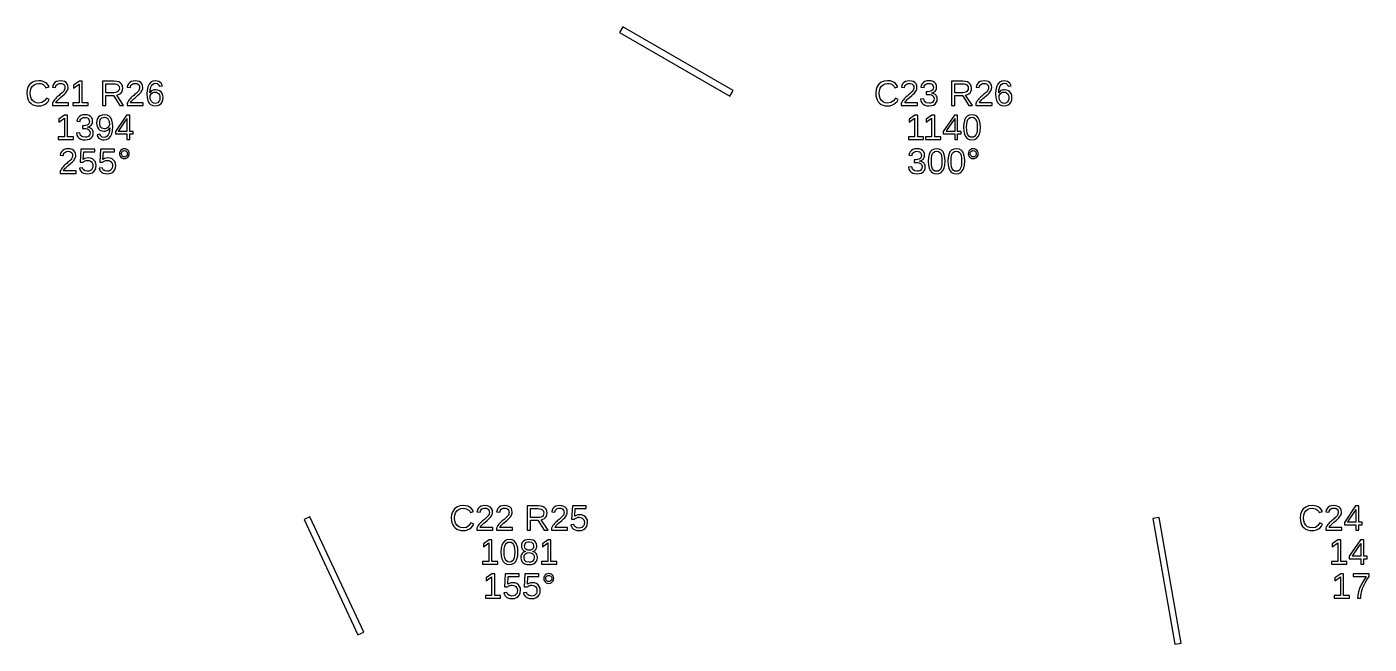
# Model space of a CAD drawing. Extents: x 194 to 2890, y 45 to 1503.
# Drawn here: x 2258 to 2574.2, y 945.3 to 1090.7 of the extents above; entities that cross this region are included whole.
import ezdxf

# ---------------------------------------------------------------- set-up
doc = ezdxf.new("R2010")
doc.units = 0
doc.layers.get('0').update_dxf_attribs({"linetype": 'CONTINUOUS'})

msp = doc.modelspace()

# ---------------------------------------------------------------- linework, layer by layer
for points in [[(2424.38, 1075.65), (2398.39, 1090.65), (2397.64, 1089.35), (2423.62, 1074.35)], [(2261.31, 1072.09), (2261.81, 1072.22), (2262.26, 1072.44), (2262.66, 1072.73), (2262.99, 1073.11), (2263.26, 1073.56), (2262.62, 1073.88), (2262.15, 1073.22), (2261.55, 1072.82), (2260.81, 1072.69), (2260.23, 1072.76), (2259.73, 1072.97), (2259.32, 1073.33), (2259.01, 1073.8), (2258.83, 1074.37), (2258.77, 1075.02), (2258.83, 1075.68), (2259, 1076.24), (2259.3, 1076.7), (2259.7, 1077.04), (2260.19, 1077.25), (2260.78, 1077.32), (2261.16, 1077.29), (2261.51, 1077.2), (2261.83, 1077.05), (2262.09, 1076.85), (2262.31, 1076.59), (2262.47, 1076.29), (2263.2, 1076.53), (2262.97, 1076.96), (2262.67, 1077.31), (2262.3, 1077.59), (2261.86, 1077.79), (2261.35, 1077.91), (2260.77, 1077.95), (2259.96, 1077.86), (2259.28, 1077.6), (2258.72, 1077.17), (2258.31, 1076.59), (2258.06, 1075.87), (2257.98, 1075.02), (2258.02, 1074.44), (2258.13, 1073.91), (2258.31, 1073.44), (2258.56, 1073.03), (2258.89, 1072.68), (2259.27, 1072.41), (2259.72, 1072.21), (2260.22, 1072.09), (2260.77, 1072.05)], [(2267.79, 1072.75), (2264.8, 1072.75), (2264.9, 1072.95), (2265.03, 1073.14), (2265.2, 1073.35), (2265.4, 1073.56), (2265.65, 1073.79), (2265.94, 1074.04), (2266.45, 1074.46), (2266.83, 1074.8), (2267.09, 1075.06), (2267.28, 1075.28), (2267.43, 1075.5), (2267.55, 1075.72), (2267.63, 1075.94), (2267.68, 1076.16), (2267.7, 1076.38), (2267.65, 1076.84), (2267.49, 1077.23), (2267.23, 1077.54), (2266.88, 1077.77), (2266.43, 1077.9), (2265.9, 1077.95), (2265.41, 1077.9), (2264.98, 1077.77), (2264.61, 1077.54), (2264.32, 1077.24), (2264.13, 1076.88), (2264.02, 1076.45), (2264.77, 1076.38), (2264.84, 1076.66), (2264.96, 1076.9), (2265.13, 1077.09), (2265.35, 1077.23), (2265.61, 1077.32), (2265.9, 1077.35), (2266.2, 1077.32), (2266.46, 1077.23), (2266.67, 1077.09), (2266.82, 1076.89), (2266.92, 1076.65), (2266.95, 1076.35), (2266.93, 1076.13), (2266.87, 1075.92), (2266.79, 1075.73), (2266.67, 1075.55), (2266.53, 1075.37), (2266.36, 1075.2), (2266.18, 1075.03), (2265.99, 1074.86), (2265.78, 1074.69), (2265.56, 1074.52), (2265.35, 1074.34), (2265.13, 1074.15), (2264.91, 1073.94), (2264.7, 1073.72), (2264.5, 1073.49), (2264.31, 1073.23), (2264.14, 1072.95), (2263.99, 1072.65), (2263.99, 1072.13), (2267.79, 1072.13)], [(2272.44, 1072.75), (2271.04, 1072.75), (2271.04, 1077.86), (2270.36, 1077.86), (2269.01, 1076.93), (2269.01, 1076.24), (2270.3, 1077.16), (2270.3, 1072.75), (2268.84, 1072.75), (2268.84, 1072.13), (2272.44, 1072.13)], [(2276.62, 1074.51), (2278.4, 1074.51), (2279.89, 1072.13), (2280.79, 1072.13), (2279.16, 1074.6), (2279.57, 1074.71), (2279.91, 1074.9), (2280.19, 1075.15), (2280.4, 1075.46), (2280.52, 1075.82), (2280.56, 1076.22), (2280.5, 1076.7), (2280.33, 1077.1), (2280.03, 1077.43), (2279.63, 1077.67), (2279.14, 1077.82), (2278.54, 1077.86), (2275.84, 1077.86), (2275.84, 1072.13), (2276.62, 1072.13)], [(2276.62, 1075.13), (2276.62, 1077.24), (2278.46, 1077.24), (2278.85, 1077.21), (2279.18, 1077.13), (2279.44, 1076.98), (2279.63, 1076.78), (2279.74, 1076.52), (2279.78, 1076.22), (2279.74, 1075.9), (2279.63, 1075.63), (2279.44, 1075.41), (2279.19, 1075.25), (2278.87, 1075.16), (2278.49, 1075.13)], [(2285.39, 1072.75), (2282.4, 1072.75), (2282.5, 1072.95), (2282.63, 1073.14), (2282.8, 1073.35), (2283, 1073.56), (2283.25, 1073.79), (2283.54, 1074.04), (2284.05, 1074.46), (2284.43, 1074.8), (2284.7, 1075.06), (2284.88, 1075.28), (2285.03, 1075.5), (2285.15, 1075.72), (2285.23, 1075.94), (2285.28, 1076.16), (2285.3, 1076.38), (2285.25, 1076.84), (2285.09, 1077.23), (2284.84, 1077.54), (2284.48, 1077.77), (2284.04, 1077.9), (2283.5, 1077.95), (2283.01, 1077.9), (2282.58, 1077.77), (2282.21, 1077.54), (2281.92, 1077.24), (2281.73, 1076.88), (2281.63, 1076.45), (2282.38, 1076.38), (2282.44, 1076.66), (2282.56, 1076.9), (2282.73, 1077.09), (2282.95, 1077.23), (2283.21, 1077.32), (2283.5, 1077.35), (2283.81, 1077.32), (2284.06, 1077.23), (2284.27, 1077.09), (2284.43, 1076.89), (2284.52, 1076.65), (2284.55, 1076.35), (2284.53, 1076.13), (2284.48, 1075.92), (2284.39, 1075.73), (2284.27, 1075.55), (2284.13, 1075.37), (2283.97, 1075.2), (2283.79, 1075.03), (2283.59, 1074.86), (2283.38, 1074.69), (2283.17, 1074.52), (2282.95, 1074.34), (2282.73, 1074.15), (2282.51, 1073.94), (2282.3, 1073.72), (2282.1, 1073.49), (2281.91, 1073.23), (2281.74, 1072.95), (2281.59, 1072.65), (2281.59, 1072.13), (2285.39, 1072.13)], [(2288.76, 1072.11), (2289.22, 1072.28), (2289.59, 1072.57), (2289.86, 1072.97), (2290.02, 1073.44), (2290.08, 1074.01), (2290.03, 1074.53), (2289.87, 1074.97), (2289.61, 1075.34), (2289.27, 1075.62), (2288.85, 1075.78), (2288.35, 1075.84), (2288.05, 1075.82), (2287.78, 1075.75), (2287.52, 1075.64), (2287.3, 1075.5), (2287.11, 1075.31), (2286.96, 1075.08), (2287, 1075.76), (2287.11, 1076.32), (2287.31, 1076.77), (2287.57, 1077.1), (2287.89, 1077.29), (2288.28, 1077.36), (2288.7, 1077.28), (2289.02, 1077.04), (2289.22, 1076.66), (2289.92, 1076.78), (2289.59, 1077.43), (2289.04, 1077.82), (2288.28, 1077.95), (2287.68, 1077.86), (2287.17, 1077.6), (2286.77, 1077.15), (2286.47, 1076.54), (2286.29, 1075.78), (2286.23, 1074.87), (2286.29, 1074.02), (2286.46, 1073.32), (2286.75, 1072.77), (2287.14, 1072.37), (2287.63, 1072.13), (2288.23, 1072.05)], [(2287.88, 1072.69), (2287.6, 1072.83), (2287.36, 1073.06), (2287.18, 1073.37), (2287.07, 1073.73), (2287.03, 1074.15), (2287.07, 1074.47), (2287.18, 1074.75), (2287.35, 1074.97), (2287.58, 1075.14), (2287.86, 1075.24), (2288.18, 1075.27), (2288.52, 1075.24), (2288.8, 1075.12), (2289.03, 1074.93), (2289.2, 1074.68), (2289.3, 1074.36), (2289.33, 1073.97), (2289.3, 1073.59), (2289.2, 1073.26), (2289.03, 1073), (2288.81, 1072.8), (2288.53, 1072.68), (2288.2, 1072.64)], [(2461.31, 1072.09), (2461.81, 1072.22), (2462.26, 1072.44), (2462.66, 1072.73), (2462.99, 1073.11), (2463.26, 1073.56), (2462.62, 1073.88), (2462.15, 1073.22), (2461.55, 1072.82), (2460.81, 1072.69), (2460.23, 1072.76), (2459.73, 1072.97), (2459.32, 1073.33), (2459.01, 1073.8), (2458.83, 1074.37), (2458.77, 1075.02), (2458.83, 1075.68), (2459, 1076.24), (2459.3, 1076.7), (2459.7, 1077.04), (2460.19, 1077.25), (2460.78, 1077.32), (2461.16, 1077.29), (2461.51, 1077.2), (2461.83, 1077.05), (2462.09, 1076.85), (2462.31, 1076.59), (2462.47, 1076.29), (2463.2, 1076.53), (2462.97, 1076.96), (2462.67, 1077.31), (2462.3, 1077.59), (2461.86, 1077.79), (2461.35, 1077.91), (2460.77, 1077.95), (2459.96, 1077.86), (2459.28, 1077.6), (2458.72, 1077.17), (2458.31, 1076.59), (2458.06, 1075.87), (2457.98, 1075.02), (2458.02, 1074.44), (2458.13, 1073.91), (2458.31, 1073.44), (2458.56, 1073.03), (2458.89, 1072.68), (2459.27, 1072.41), (2459.72, 1072.21), (2460.22, 1072.09), (2460.77, 1072.05)], [(2467.79, 1072.75), (2464.8, 1072.75), (2464.9, 1072.95), (2465.03, 1073.14), (2465.2, 1073.35), (2465.4, 1073.56), (2465.65, 1073.79), (2465.94, 1074.04), (2466.45, 1074.46), (2466.83, 1074.8), (2467.09, 1075.06), (2467.28, 1075.28), (2467.43, 1075.5), (2467.55, 1075.72), (2467.63, 1075.94), (2467.68, 1076.16), (2467.7, 1076.38), (2467.65, 1076.84), (2467.49, 1077.23), (2467.23, 1077.54), (2466.88, 1077.77), (2466.43, 1077.9), (2465.9, 1077.95), (2465.41, 1077.9), (2464.98, 1077.77), (2464.61, 1077.54), (2464.32, 1077.24), (2464.13, 1076.88), (2464.02, 1076.45), (2464.77, 1076.38), (2464.84, 1076.66), (2464.96, 1076.9), (2465.13, 1077.09), (2465.35, 1077.23), (2465.61, 1077.32), (2465.9, 1077.35), (2466.2, 1077.32), (2466.46, 1077.23), (2466.67, 1077.09), (2466.82, 1076.89), (2466.92, 1076.65), (2466.95, 1076.35), (2466.93, 1076.13), (2466.87, 1075.92), (2466.79, 1075.73), (2466.67, 1075.55), (2466.53, 1075.37), (2466.36, 1075.2), (2466.18, 1075.03), (2465.99, 1074.86), (2465.78, 1074.69), (2465.56, 1074.52), (2465.35, 1074.34), (2465.13, 1074.15), (2464.91, 1073.94), (2464.7, 1073.72), (2464.5, 1073.49), (2464.31, 1073.23), (2464.14, 1072.95), (2463.99, 1072.65), (2463.99, 1072.13), (2467.79, 1072.13)], [(2471.11, 1072.1), (2471.59, 1072.24), (2471.97, 1072.49), (2472.25, 1072.82), (2472.42, 1073.23), (2472.48, 1073.71), (2472.44, 1074.06), (2472.32, 1074.36), (2472.12, 1074.63), (2471.85, 1074.83), (2471.51, 1074.98), (2471.12, 1075.06), (2471.12, 1075.07), (2471.48, 1075.18), (2471.77, 1075.33), (2472.01, 1075.54), (2472.18, 1075.79), (2472.28, 1076.09), (2472.32, 1076.43), (2472.26, 1076.87), (2472.1, 1077.25), (2471.84, 1077.55), (2471.48, 1077.77), (2471.03, 1077.91), (2470.5, 1077.95), (2470, 1077.91), (2469.57, 1077.77), (2469.21, 1077.56), (2468.92, 1077.26), (2468.72, 1076.89), (2468.62, 1076.46), (2469.36, 1076.4), (2469.42, 1076.68), (2469.54, 1076.91), (2469.71, 1077.1), (2469.93, 1077.24), (2470.19, 1077.32), (2470.49, 1077.35), (2470.82, 1077.32), (2471.08, 1077.23), (2471.29, 1077.08), (2471.44, 1076.88), (2471.53, 1076.64), (2471.56, 1076.35), (2471.53, 1076.07), (2471.42, 1075.83), (2471.23, 1075.63), (2470.98, 1075.48), (2470.67, 1075.4), (2470.3, 1075.37), (2469.9, 1075.37), (2469.9, 1074.73), (2470.32, 1074.73), (2470.73, 1074.7), (2471.08, 1074.61), (2471.35, 1074.47), (2471.55, 1074.27), (2471.68, 1074.03), (2471.72, 1073.74), (2471.68, 1073.41), (2471.57, 1073.14), (2471.4, 1072.93), (2471.16, 1072.78), (2470.87, 1072.69), (2470.53, 1072.66), (2469.9, 1072.77), (2469.49, 1073.11), (2469.28, 1073.67), (2468.53, 1073.6), (2468.64, 1073.13), (2468.84, 1072.75), (2469.14, 1072.44), (2469.53, 1072.22), (2469.99, 1072.09), (2470.53, 1072.05)], [(2476.62, 1074.51), (2478.4, 1074.51), (2479.89, 1072.13), (2480.79, 1072.13), (2479.16, 1074.6), (2479.57, 1074.71), (2479.91, 1074.9), (2480.19, 1075.15), (2480.4, 1075.46), (2480.52, 1075.82), (2480.56, 1076.22), (2480.5, 1076.7), (2480.33, 1077.1), (2480.03, 1077.43), (2479.63, 1077.67), (2479.14, 1077.82), (2478.54, 1077.86), (2475.84, 1077.86), (2475.84, 1072.13), (2476.62, 1072.13)], [(2476.62, 1075.13), (2476.62, 1077.24), (2478.46, 1077.24), (2478.85, 1077.21), (2479.18, 1077.13), (2479.44, 1076.98), (2479.63, 1076.78), (2479.74, 1076.52), (2479.78, 1076.22), (2479.74, 1075.9), (2479.63, 1075.63), (2479.44, 1075.41), (2479.19, 1075.25), (2478.87, 1075.16), (2478.49, 1075.13)], [(2485.39, 1072.75), (2482.4, 1072.75), (2482.5, 1072.95), (2482.63, 1073.14), (2482.8, 1073.35), (2483, 1073.56), (2483.25, 1073.79), (2483.54, 1074.04), (2484.05, 1074.46), (2484.43, 1074.8), (2484.7, 1075.06), (2484.88, 1075.28), (2485.03, 1075.5), (2485.15, 1075.72), (2485.23, 1075.94), (2485.28, 1076.16), (2485.3, 1076.38), (2485.25, 1076.84), (2485.09, 1077.23), (2484.84, 1077.54), (2484.48, 1077.77), (2484.04, 1077.9), (2483.5, 1077.95), (2483.01, 1077.9), (2482.58, 1077.77), (2482.21, 1077.54), (2481.92, 1077.24), (2481.73, 1076.88), (2481.63, 1076.45), (2482.38, 1076.38), (2482.44, 1076.66), (2482.56, 1076.9), (2482.73, 1077.09), (2482.95, 1077.23), (2483.21, 1077.32), (2483.5, 1077.35), (2483.81, 1077.32), (2484.06, 1077.23), (2484.27, 1077.09), (2484.43, 1076.89), (2484.52, 1076.65), (2484.55, 1076.35), (2484.53, 1076.13), (2484.48, 1075.92), (2484.39, 1075.73), (2484.27, 1075.55), (2484.13, 1075.37), (2483.97, 1075.2), (2483.79, 1075.03), (2483.59, 1074.86), (2483.38, 1074.69), (2483.17, 1074.52), (2482.95, 1074.34), (2482.73, 1074.15), (2482.51, 1073.94), (2482.3, 1073.72), (2482.1, 1073.49), (2481.91, 1073.23), (2481.74, 1072.95), (2481.59, 1072.65), (2481.59, 1072.13), (2485.39, 1072.13)], [(2488.76, 1072.11), (2489.22, 1072.28), (2489.59, 1072.57), (2489.86, 1072.97), (2490.02, 1073.44), (2490.08, 1074.01), (2490.03, 1074.53), (2489.87, 1074.97), (2489.61, 1075.34), (2489.27, 1075.62), (2488.85, 1075.78), (2488.35, 1075.84), (2488.05, 1075.82), (2487.78, 1075.75), (2487.52, 1075.64), (2487.3, 1075.5), (2487.11, 1075.31), (2486.96, 1075.08), (2487, 1075.76), (2487.11, 1076.32), (2487.31, 1076.77), (2487.57, 1077.1), (2487.89, 1077.29), (2488.28, 1077.36), (2488.7, 1077.28), (2489.02, 1077.04), (2489.22, 1076.66), (2489.92, 1076.78), (2489.59, 1077.43), (2489.04, 1077.82), (2488.28, 1077.95), (2487.68, 1077.86), (2487.17, 1077.6), (2486.77, 1077.15), (2486.47, 1076.54), (2486.29, 1075.78), (2486.23, 1074.87), (2486.29, 1074.02), (2486.46, 1073.32), (2486.75, 1072.77), (2487.14, 1072.37), (2487.63, 1072.13), (2488.23, 1072.05)], [(2487.88, 1072.69), (2487.6, 1072.83), (2487.36, 1073.06), (2487.18, 1073.37), (2487.07, 1073.73), (2487.03, 1074.15), (2487.07, 1074.47), (2487.18, 1074.75), (2487.35, 1074.97), (2487.58, 1075.14), (2487.86, 1075.24), (2488.18, 1075.27), (2488.52, 1075.24), (2488.8, 1075.12), (2489.03, 1074.93), (2489.2, 1074.68), (2489.3, 1074.36), (2489.33, 1073.97), (2489.3, 1073.59), (2489.2, 1073.26), (2489.03, 1073), (2488.81, 1072.8), (2488.53, 1072.68), (2488.2, 1072.64)], [(2268.96, 1064.75), (2267.56, 1064.75), (2267.56, 1069.86), (2266.89, 1069.86), (2265.53, 1068.93), (2265.53, 1068.24), (2266.83, 1069.16), (2266.83, 1064.75), (2265.37, 1064.75), (2265.37, 1064.13), (2268.96, 1064.13)], [(2272.26, 1064.1), (2272.74, 1064.24), (2273.13, 1064.49), (2273.41, 1064.82), (2273.58, 1065.23), (2273.63, 1065.71), (2273.59, 1066.06), (2273.47, 1066.36), (2273.28, 1066.63), (2273.01, 1066.83), (2272.67, 1066.98), (2272.27, 1067.06), (2272.27, 1067.07), (2272.63, 1067.18), (2272.93, 1067.33), (2273.17, 1067.54), (2273.34, 1067.79), (2273.44, 1068.09), (2273.47, 1068.43), (2273.42, 1068.87), (2273.26, 1069.25), (2273, 1069.55), (2272.64, 1069.77), (2272.19, 1069.91), (2271.66, 1069.95), (2271.16, 1069.91), (2270.73, 1069.77), (2270.36, 1069.56), (2270.08, 1069.26), (2269.88, 1068.89), (2269.78, 1068.46), (2270.52, 1068.4), (2270.58, 1068.68), (2270.69, 1068.91), (2270.86, 1069.1), (2271.08, 1069.24), (2271.35, 1069.32), (2271.65, 1069.35), (2271.97, 1069.32), (2272.24, 1069.23), (2272.45, 1069.08), (2272.6, 1068.88), (2272.69, 1068.64), (2272.72, 1068.35), (2272.69, 1068.07), (2272.57, 1067.83), (2272.39, 1067.63), (2272.14, 1067.48), (2271.83, 1067.4), (2271.46, 1067.37), (2271.06, 1067.37), (2271.06, 1066.73), (2271.47, 1066.73), (2271.89, 1066.7), (2272.24, 1066.61), (2272.51, 1066.47), (2272.71, 1066.27), (2272.83, 1066.03), (2272.87, 1065.74), (2272.84, 1065.41), (2272.73, 1065.14), (2272.56, 1064.93), (2272.32, 1064.78), (2272.03, 1064.69), (2271.69, 1064.66), (2271.06, 1064.77), (2270.64, 1065.11), (2270.44, 1065.67), (2269.68, 1065.6), (2269.79, 1065.13), (2270, 1064.75), (2270.3, 1064.44), (2270.68, 1064.22), (2271.15, 1064.09), (2271.69, 1064.05)], [(2276.78, 1064.14), (2277.29, 1064.4), (2277.7, 1064.84), (2278, 1065.45), (2278.18, 1066.21), (2278.24, 1067.11), (2278.18, 1067.98), (2278.02, 1068.69), (2277.75, 1069.24), (2277.37, 1069.64), (2276.88, 1069.87), (2276.3, 1069.95), (2275.74, 1069.89), (2275.28, 1069.72), (2274.9, 1069.44), (2274.61, 1069.05), (2274.45, 1068.58), (2274.39, 1068.02), (2274.44, 1067.48), (2274.6, 1067.01), (2274.85, 1066.62), (2275.2, 1066.32), (2275.61, 1066.15), (2276.09, 1066.09), (2276.4, 1066.11), (2276.69, 1066.19), (2276.96, 1066.31), (2277.2, 1066.47), (2277.38, 1066.67), (2277.52, 1066.9), (2277.47, 1066.23), (2277.35, 1065.67), (2277.15, 1065.23), (2276.89, 1064.9), (2276.57, 1064.71), (2276.18, 1064.64), (2275.74, 1064.72), (2275.41, 1064.96), (2275.21, 1065.36), (2274.51, 1065.25), (2274.65, 1064.86), (2274.84, 1064.56), (2275.09, 1064.33), (2275.39, 1064.18), (2275.75, 1064.08), (2276.16, 1064.05)], [(2275.94, 1066.71), (2275.67, 1066.83), (2275.44, 1067.03), (2275.27, 1067.3), (2275.17, 1067.63), (2275.14, 1068.02), (2275.17, 1068.4), (2275.27, 1068.73), (2275.44, 1069), (2275.67, 1069.2), (2275.95, 1069.32), (2276.27, 1069.36), (2276.61, 1069.31), (2276.89, 1069.17), (2277.12, 1068.93), (2277.3, 1068.62), (2277.41, 1068.25), (2277.44, 1067.82), (2277.42, 1067.6), (2277.37, 1067.4), (2277.29, 1067.22), (2277.17, 1067.06), (2277.03, 1066.92), (2276.86, 1066.81), (2276.67, 1066.73), (2276.47, 1066.68), (2276.27, 1066.67)], [(2282.22, 1065.43), (2283.02, 1065.43), (2283.02, 1066.01), (2282.22, 1066.01), (2282.22, 1069.86), (2281.45, 1069.86), (2278.83, 1066), (2278.83, 1065.43), (2281.53, 1065.43), (2281.53, 1064.13), (2282.22, 1064.13)], [(2279.5, 1066.01), (2279.57, 1066.09), (2279.79, 1066.39), (2281.25, 1068.55), (2281.3, 1068.62), (2281.35, 1068.71), (2281.41, 1068.82), (2281.47, 1068.93), (2281.51, 1069), (2281.53, 1069.04), (2281.53, 1066.01)], [(2469.27, 1064.75), (2467.87, 1064.75), (2467.87, 1069.86), (2467.2, 1069.86), (2465.84, 1068.93), (2465.84, 1068.24), (2467.14, 1069.16), (2467.14, 1064.75), (2465.67, 1064.75), (2465.67, 1064.13), (2469.27, 1064.13)], [(2473.28, 1064.75), (2471.89, 1064.75), (2471.89, 1069.86), (2471.21, 1069.86), (2469.86, 1068.93), (2469.86, 1068.24), (2471.15, 1069.16), (2471.15, 1064.75), (2469.69, 1064.75), (2469.69, 1064.13), (2473.28, 1064.13)], [(2477.28, 1065.43), (2478.08, 1065.43), (2478.08, 1066.01), (2477.28, 1066.01), (2477.28, 1069.86), (2476.51, 1069.86), (2473.88, 1066), (2473.88, 1065.43), (2476.58, 1065.43), (2476.58, 1064.13), (2477.28, 1064.13)], [(2474.56, 1066.01), (2474.62, 1066.09), (2474.84, 1066.39), (2476.31, 1068.55), (2476.35, 1068.62), (2476.41, 1068.71), (2476.47, 1068.82), (2476.53, 1068.93), (2476.57, 1069), (2476.58, 1069.04), (2476.58, 1066.01)], [(2481.24, 1064.13), (2481.74, 1064.39), (2482.13, 1064.81), (2482.41, 1065.39), (2482.58, 1066.12), (2482.63, 1067), (2482.58, 1067.89), (2482.42, 1068.63), (2482.15, 1069.21), (2481.77, 1069.62), (2481.27, 1069.87), (2480.66, 1069.95), (2480.02, 1069.87), (2479.52, 1069.62), (2479.13, 1069.21), (2478.87, 1068.64), (2478.7, 1067.9), (2478.65, 1067), (2478.71, 1066.11), (2478.87, 1065.38), (2479.15, 1064.8), (2479.53, 1064.38), (2480.03, 1064.13), (2480.63, 1064.05)], [(2480.25, 1064.71), (2479.93, 1064.9), (2479.69, 1065.21), (2479.52, 1065.66), (2479.42, 1066.26), (2479.39, 1067), (2479.42, 1067.76), (2479.52, 1068.36), (2479.69, 1068.81), (2479.93, 1069.11), (2480.25, 1069.29), (2480.66, 1069.36), (2481.05, 1069.29), (2481.37, 1069.11), (2481.6, 1068.8), (2481.76, 1068.35), (2481.86, 1067.75), (2481.89, 1067), (2481.86, 1066.27), (2481.76, 1065.68), (2481.59, 1065.23), (2481.35, 1064.91), (2481.03, 1064.71), (2480.64, 1064.65)], [(2269.6, 1056.75), (2266.61, 1056.75), (2266.71, 1056.95), (2266.84, 1057.14), (2267.01, 1057.35), (2267.21, 1057.56), (2267.46, 1057.79), (2267.75, 1058.04), (2268.26, 1058.46), (2268.64, 1058.8), (2268.9, 1059.06), (2269.09, 1059.28), (2269.24, 1059.5), (2269.36, 1059.72), (2269.44, 1059.94), (2269.49, 1060.16), (2269.51, 1060.38), (2269.46, 1060.84), (2269.3, 1061.23), (2269.04, 1061.54), (2268.69, 1061.77), (2268.24, 1061.9), (2267.71, 1061.95), (2267.21, 1061.9), (2266.78, 1061.77), (2266.42, 1061.54), (2266.13, 1061.24), (2265.93, 1060.88), (2265.83, 1060.45), (2266.58, 1060.38), (2266.65, 1060.66), (2266.76, 1060.9), (2266.94, 1061.09), (2267.16, 1061.23), (2267.42, 1061.32), (2267.71, 1061.35), (2268.01, 1061.32), (2268.27, 1061.23), (2268.48, 1061.09), (2268.63, 1060.89), (2268.72, 1060.65), (2268.75, 1060.35), (2268.74, 1060.13), (2268.68, 1059.92), (2268.59, 1059.73), (2268.48, 1059.55), (2268.34, 1059.37), (2268.17, 1059.2), (2267.99, 1059.03), (2267.8, 1058.86), (2267.59, 1058.69), (2267.37, 1058.52), (2267.16, 1058.34), (2266.94, 1058.15), (2266.72, 1057.94), (2266.51, 1057.72), (2266.31, 1057.49), (2266.12, 1057.23), (2265.95, 1056.95), (2265.8, 1056.65), (2265.8, 1056.13), (2269.6, 1056.13)], [(2272.86, 1056.11), (2273.36, 1056.28), (2273.76, 1056.57), (2274.06, 1056.96), (2274.24, 1057.44), (2274.3, 1058), (2274.25, 1058.5), (2274.08, 1058.93), (2273.8, 1059.29), (2273.43, 1059.57), (2272.98, 1059.73), (2272.45, 1059.79), (2272, 1059.75), (2271.61, 1059.63), (2271.27, 1059.42), (2271.38, 1061.24), (2273.97, 1061.24), (2273.97, 1061.86), (2270.71, 1061.86), (2270.52, 1058.78), (2271.23, 1058.78), (2271.4, 1058.92), (2271.57, 1059.02), (2271.75, 1059.1), (2271.92, 1059.15), (2272.11, 1059.18), (2272.3, 1059.19), (2272.65, 1059.15), (2272.95, 1059.04), (2273.2, 1058.86), (2273.39, 1058.61), (2273.5, 1058.32), (2273.54, 1057.98), (2273.5, 1057.6), (2273.39, 1057.27), (2273.21, 1057), (2272.96, 1056.81), (2272.65, 1056.69), (2272.28, 1056.65), (2271.72, 1056.74), (2271.33, 1057.03), (2271.09, 1057.5), (2270.35, 1057.41), (2270.48, 1057.01), (2270.68, 1056.67), (2270.97, 1056.4), (2271.34, 1056.21), (2271.77, 1056.09), (2272.27, 1056.05)], [(2277.49, 1056.11), (2277.99, 1056.28), (2278.4, 1056.57), (2278.7, 1056.96), (2278.88, 1057.44), (2278.94, 1058), (2278.88, 1058.5), (2278.71, 1058.93), (2278.43, 1059.29), (2278.06, 1059.57), (2277.61, 1059.73), (2277.08, 1059.79), (2276.64, 1059.75), (2276.24, 1059.63), (2275.9, 1059.42), (2276.01, 1061.24), (2278.6, 1061.24), (2278.6, 1061.86), (2275.34, 1061.86), (2275.15, 1058.78), (2275.87, 1058.78), (2276.04, 1058.92), (2276.21, 1059.02), (2276.38, 1059.1), (2276.56, 1059.15), (2276.74, 1059.18), (2276.93, 1059.19), (2277.29, 1059.15), (2277.59, 1059.04), (2277.84, 1058.86), (2278.03, 1058.61), (2278.14, 1058.32), (2278.17, 1057.98), (2278.14, 1057.6), (2278.03, 1057.27), (2277.84, 1057), (2277.59, 1056.81), (2277.28, 1056.69), (2276.92, 1056.65), (2276.36, 1056.74), (2275.96, 1057.03), (2275.73, 1057.5), (2274.98, 1057.41), (2275.11, 1057.01), (2275.32, 1056.67), (2275.61, 1056.4), (2275.97, 1056.21), (2276.4, 1056.09), (2276.9, 1056.05)], [(2281.25, 1059.67), (2281.53, 1059.78), (2281.77, 1059.97), (2281.96, 1060.21), (2282.08, 1060.48), (2282.12, 1060.79), (2282.08, 1061.1), (2281.97, 1061.37), (2281.78, 1061.61), (2281.53, 1061.8), (2281.26, 1061.91), (2280.95, 1061.95), (2280.64, 1061.91), (2280.36, 1061.8), (2280.12, 1061.61), (2279.93, 1061.37), (2279.82, 1061.09), (2279.78, 1060.79), (2279.82, 1060.49), (2279.93, 1060.22), (2280.13, 1059.97), (2280.37, 1059.78), (2280.64, 1059.67), (2280.95, 1059.63)], [(2280.76, 1060.08), (2280.59, 1060.15), (2280.44, 1060.27), (2280.32, 1060.43), (2280.25, 1060.6), (2280.23, 1060.79), (2280.25, 1060.98), (2280.32, 1061.15), (2280.44, 1061.31), (2280.59, 1061.43), (2280.76, 1061.5), (2280.95, 1061.52), (2281.14, 1061.5), (2281.31, 1061.43), (2281.46, 1061.31), (2281.58, 1061.16), (2281.65, 1060.99), (2281.67, 1060.79), (2281.65, 1060.6), (2281.58, 1060.42), (2281.46, 1060.27), (2281.31, 1060.15), (2281.14, 1060.08), (2280.95, 1060.06)], [(2468.28, 1056.1), (2468.76, 1056.24), (2469.15, 1056.49), (2469.43, 1056.82), (2469.59, 1057.23), (2469.65, 1057.71), (2469.61, 1058.06), (2469.49, 1058.36), (2469.29, 1058.63), (2469.02, 1058.83), (2468.69, 1058.98), (2468.29, 1059.06), (2468.29, 1059.07), (2468.65, 1059.18), (2468.95, 1059.33), (2469.18, 1059.54), (2469.35, 1059.79), (2469.46, 1060.09), (2469.49, 1060.43), (2469.44, 1060.87), (2469.28, 1061.25), (2469.01, 1061.55), (2468.65, 1061.77), (2468.2, 1061.91), (2467.67, 1061.95), (2467.18, 1061.91), (2466.75, 1061.77), (2466.38, 1061.56), (2466.09, 1061.26), (2465.9, 1060.89), (2465.8, 1060.46), (2466.53, 1060.4), (2466.59, 1060.68), (2466.71, 1060.91), (2466.88, 1061.1), (2467.1, 1061.24), (2467.36, 1061.32), (2467.66, 1061.35), (2467.99, 1061.32), (2468.26, 1061.23), (2468.47, 1061.08), (2468.62, 1060.88), (2468.71, 1060.64), (2468.74, 1060.35), (2468.7, 1060.07), (2468.59, 1059.83), (2468.41, 1059.63), (2468.16, 1059.48), (2467.84, 1059.4), (2467.47, 1059.37), (2467.07, 1059.37), (2467.07, 1058.73), (2467.49, 1058.73), (2467.91, 1058.7), (2468.25, 1058.61), (2468.53, 1058.47), (2468.73, 1058.27), (2468.85, 1058.03), (2468.89, 1057.74), (2468.85, 1057.41), (2468.75, 1057.14), (2468.57, 1056.93), (2468.34, 1056.78), (2468.05, 1056.69), (2467.71, 1056.66), (2467.08, 1056.77), (2466.66, 1057.11), (2466.46, 1057.67), (2465.7, 1057.6), (2465.81, 1057.13), (2466.02, 1056.75), (2466.32, 1056.44), (2466.7, 1056.22), (2467.16, 1056.09), (2467.71, 1056.05)], [(2472.93, 1056.13), (2473.43, 1056.39), (2473.82, 1056.81), (2474.1, 1057.39), (2474.27, 1058.12), (2474.33, 1059), (2474.27, 1059.89), (2474.11, 1060.63), (2473.84, 1061.21), (2473.46, 1061.62), (2472.96, 1061.87), (2472.35, 1061.95), (2471.72, 1061.87), (2471.21, 1061.62), (2470.82, 1061.21), (2470.56, 1060.64), (2470.4, 1059.9), (2470.34, 1059), (2470.4, 1058.11), (2470.56, 1057.38), (2470.84, 1056.8), (2471.22, 1056.38), (2471.72, 1056.13), (2472.32, 1056.05)], [(2471.94, 1056.71), (2471.62, 1056.9), (2471.38, 1057.21), (2471.22, 1057.66), (2471.12, 1058.26), (2471.08, 1059), (2471.12, 1059.76), (2471.21, 1060.36), (2471.38, 1060.81), (2471.62, 1061.11), (2471.94, 1061.29), (2472.35, 1061.36), (2472.75, 1061.29), (2473.06, 1061.11), (2473.29, 1060.8), (2473.45, 1060.35), (2473.55, 1059.75), (2473.58, 1059), (2473.55, 1058.27), (2473.45, 1057.68), (2473.28, 1057.23), (2473.04, 1056.91), (2472.72, 1056.71), (2472.33, 1056.65)], [(2477.56, 1056.13), (2478.06, 1056.39), (2478.45, 1056.81), (2478.73, 1057.39), (2478.9, 1058.12), (2478.96, 1059), (2478.91, 1059.89), (2478.75, 1060.63), (2478.48, 1061.21), (2478.1, 1061.62), (2477.6, 1061.87), (2476.98, 1061.95), (2476.35, 1061.87), (2475.84, 1061.62), (2475.46, 1061.21), (2475.19, 1060.64), (2475.03, 1059.9), (2474.98, 1059), (2475.03, 1058.11), (2475.2, 1057.38), (2475.47, 1056.8), (2475.86, 1056.38), (2476.35, 1056.13), (2476.96, 1056.05)], [(2476.57, 1056.71), (2476.25, 1056.9), (2476.02, 1057.21), (2475.85, 1057.66), (2475.75, 1058.26), (2475.72, 1059), (2475.75, 1059.76), (2475.85, 1060.36), (2476.01, 1060.81), (2476.25, 1061.11), (2476.57, 1061.29), (2476.98, 1061.36), (2477.38, 1061.29), (2477.7, 1061.11), (2477.93, 1060.8), (2478.09, 1060.35), (2478.18, 1059.75), (2478.22, 1059), (2478.18, 1058.27), (2478.08, 1057.68), (2477.91, 1057.23), (2477.68, 1056.91), (2477.36, 1056.71), (2476.97, 1056.65)], [(2481.25, 1059.67), (2481.53, 1059.78), (2481.77, 1059.97), (2481.96, 1060.21), (2482.08, 1060.48), (2482.12, 1060.79), (2482.08, 1061.1), (2481.97, 1061.37), (2481.78, 1061.61), (2481.53, 1061.8), (2481.26, 1061.91), (2480.95, 1061.95), (2480.64, 1061.91), (2480.36, 1061.8), (2480.12, 1061.61), (2479.93, 1061.37), (2479.82, 1061.09), (2479.78, 1060.79), (2479.82, 1060.49), (2479.93, 1060.22), (2480.13, 1059.97), (2480.37, 1059.78), (2480.64, 1059.67), (2480.95, 1059.63)], [(2480.76, 1060.08), (2480.59, 1060.15), (2480.44, 1060.27), (2480.32, 1060.43), (2480.25, 1060.6), (2480.23, 1060.79), (2480.25, 1060.98), (2480.32, 1061.15), (2480.44, 1061.31), (2480.59, 1061.43), (2480.76, 1061.5), (2480.95, 1061.52), (2481.14, 1061.5), (2481.31, 1061.43), (2481.46, 1061.31), (2481.58, 1061.16), (2481.65, 1060.99), (2481.67, 1060.79), (2481.65, 1060.6), (2481.58, 1060.42), (2481.46, 1060.27), (2481.31, 1060.15), (2481.14, 1060.08), (2480.95, 1060.06)], [(2361.31, 972.093), (2361.81, 972.222), (2362.26, 972.437), (2362.66, 972.734), (2362.99, 973.109), (2363.26, 973.564), (2362.62, 973.881), (2362.15, 973.219), (2361.55, 972.821), (2360.81, 972.689), (2360.23, 972.76), (2359.73, 972.974), (2359.32, 973.33), (2359.01, 973.803), (2358.83, 974.368), (2358.77, 975.024), (2358.83, 975.685), (2359, 976.244), (2359.3, 976.703), (2359.7, 977.043), (2360.19, 977.247), (2360.78, 977.315), (2361.16, 977.286), (2361.51, 977.198), (2361.83, 977.051), (2362.09, 976.848), (2362.31, 976.593), (2362.47, 976.286), (2363.2, 976.53), (2362.97, 976.961), (2362.67, 977.315), (2362.3, 977.592), (2361.86, 977.791), (2361.35, 977.91), (2360.77, 977.95), (2359.96, 977.863), (2359.28, 977.604), (2358.72, 977.173), (2358.31, 976.589), (2358.06, 975.873), (2357.98, 975.024), (2358.02, 974.441), (2358.13, 973.913), (2358.31, 973.44), (2358.56, 973.028), (2358.89, 972.685), (2359.27, 972.41), (2359.72, 972.21), (2360.22, 972.09), (2360.77, 972.05)], [(2367.79, 972.754), (2364.8, 972.754), (2364.9, 972.946), (2365.03, 973.144), (2365.2, 973.346), (2365.4, 973.559), (2365.65, 973.789), (2365.94, 974.036), (2366.45, 974.457), (2366.83, 974.797), (2367.09, 975.057), (2367.28, 975.277), (2367.43, 975.496), (2367.55, 975.716), (2367.63, 975.936), (2367.68, 976.157), (2367.7, 976.379), (2367.65, 976.843), (2367.49, 977.23), (2367.23, 977.541), (2366.88, 977.768), (2366.43, 977.904), (2365.9, 977.95), (2365.41, 977.905), (2364.98, 977.769), (2364.61, 977.543), (2364.32, 977.24), (2364.13, 976.876), (2364.02, 976.448), (2364.77, 976.379), (2364.84, 976.663), (2364.96, 976.901), (2365.13, 977.093), (2365.35, 977.235), (2365.61, 977.319), (2365.9, 977.348), (2366.2, 977.319), (2366.46, 977.232), (2366.67, 977.087), (2366.82, 976.89), (2366.92, 976.646), (2366.95, 976.355), (2366.93, 976.13), (2366.87, 975.921), (2366.79, 975.728), (2366.67, 975.547), (2366.53, 975.37), (2366.36, 975.199), (2366.18, 975.031), (2365.99, 974.863), (2365.78, 974.695), (2365.56, 974.522), (2365.35, 974.34), (2365.13, 974.148), (2364.91, 973.943), (2364.7, 973.724), (2364.5, 973.488), (2364.31, 973.233), (2364.14, 972.953), (2363.99, 972.648), (2363.99, 972.132), (2367.79, 972.132)], [(2372.42, 972.754), (2369.43, 972.754), (2369.53, 972.946), (2369.66, 973.144), (2369.83, 973.346), (2370.04, 973.559), (2370.29, 973.789), (2370.58, 974.036), (2371.08, 974.457), (2371.47, 974.797), (2371.73, 975.057), (2371.91, 975.277), (2372.06, 975.496), (2372.18, 975.716), (2372.27, 975.936), (2372.32, 976.157), (2372.33, 976.379), (2372.28, 976.843), (2372.13, 977.23), (2371.87, 977.541), (2371.51, 977.768), (2371.07, 977.904), (2370.54, 977.95), (2370.04, 977.905), (2369.61, 977.769), (2369.24, 977.543), (2368.96, 977.24), (2368.76, 976.876), (2368.66, 976.448), (2369.41, 976.379), (2369.47, 976.663), (2369.59, 976.901), (2369.76, 977.093), (2369.98, 977.235), (2370.24, 977.319), (2370.54, 977.348), (2370.84, 977.319), (2371.1, 977.232), (2371.3, 977.087), (2371.46, 976.89), (2371.55, 976.646), (2371.58, 976.355), (2371.56, 976.13), (2371.51, 975.921), (2371.42, 975.728), (2371.3, 975.547), (2371.16, 975.37), (2371, 975.199), (2370.82, 975.031), (2370.62, 974.863), (2370.42, 974.695), (2370.2, 974.522), (2369.98, 974.34), (2369.76, 974.148), (2369.55, 973.943), (2369.34, 973.724), (2369.13, 973.488), (2368.94, 973.233), (2368.78, 972.953), (2368.63, 972.648), (2368.63, 972.132), (2372.42, 972.132)], [(2376.62, 974.512), (2378.4, 974.512), (2379.89, 972.132), (2380.79, 972.132), (2379.16, 974.601), (2379.57, 974.713), (2379.91, 974.896), (2380.19, 975.151), (2380.4, 975.463), (2380.52, 975.821), (2380.56, 976.225), (2380.5, 976.702), (2380.33, 977.104), (2380.03, 977.431), (2379.63, 977.672), (2379.14, 977.816), (2378.54, 977.864), (2375.84, 977.864), (2375.84, 972.132), (2376.62, 972.132)], [(2376.62, 975.126), (2376.62, 977.242), (2378.46, 977.242), (2378.85, 977.213), (2379.18, 977.125), (2379.44, 976.979), (2379.63, 976.778), (2379.74, 976.524), (2379.78, 976.217), (2379.74, 975.898), (2379.63, 975.63), (2379.44, 975.413), (2379.19, 975.254), (2378.87, 975.158), (2378.49, 975.126)], [(2385.39, 972.754), (2382.4, 972.754), (2382.5, 972.946), (2382.63, 973.144), (2382.8, 973.346), (2383, 973.559), (2383.25, 973.789), (2383.54, 974.036), (2384.05, 974.457), (2384.43, 974.797), (2384.7, 975.057), (2384.88, 975.277), (2385.03, 975.496), (2385.15, 975.716), (2385.23, 975.936), (2385.28, 976.157), (2385.3, 976.379), (2385.25, 976.843), (2385.09, 977.23), (2384.84, 977.541), (2384.48, 977.768), (2384.04, 977.904), (2383.5, 977.95), (2383.01, 977.905), (2382.58, 977.769), (2382.21, 977.543), (2381.92, 977.24), (2381.73, 976.876), (2381.63, 976.448), (2382.38, 976.379), (2382.44, 976.663), (2382.56, 976.901), (2382.73, 977.093), (2382.95, 977.235), (2383.21, 977.319), (2383.5, 977.348), (2383.81, 977.319), (2384.06, 977.232), (2384.27, 977.087), (2384.43, 976.89), (2384.52, 976.646), (2384.55, 976.355), (2384.53, 976.13), (2384.48, 975.921), (2384.39, 975.728), (2384.27, 975.547), (2384.13, 975.37), (2383.97, 975.199), (2383.79, 975.031), (2383.59, 974.863), (2383.38, 974.695), (2383.17, 974.522), (2382.95, 974.34), (2382.73, 974.148), (2382.51, 973.943), (2382.3, 973.724), (2382.1, 973.488), (2381.91, 973.233), (2381.74, 972.953), (2381.59, 972.648), (2381.59, 972.132), (2385.39, 972.132)], [(2388.65, 972.108), (2389.15, 972.282), (2389.56, 972.571), (2389.86, 972.961), (2390.03, 973.437), (2390.09, 973.999), (2390.04, 974.497), (2389.87, 974.929), (2389.59, 975.293), (2389.22, 975.569), (2388.77, 975.734), (2388.24, 975.789), (2387.8, 975.749), (2387.4, 975.627), (2387.06, 975.423), (2387.17, 977.242), (2389.76, 977.242), (2389.76, 977.864), (2386.5, 977.864), (2386.31, 974.78), (2387.03, 974.78), (2387.2, 974.915), (2387.37, 975.021), (2387.54, 975.098), (2387.71, 975.15), (2387.9, 975.181), (2388.09, 975.191), (2388.45, 975.154), (2388.75, 975.043), (2389, 974.858), (2389.18, 974.612), (2389.3, 974.321), (2389.33, 973.983), (2389.3, 973.597), (2389.19, 973.271), (2389, 973.004), (2388.75, 972.806), (2388.44, 972.688), (2388.08, 972.648), (2387.52, 972.743), (2387.12, 973.026), (2386.88, 973.499), (2386.14, 973.413), (2386.27, 973.006), (2386.48, 972.668), (2386.77, 972.4), (2387.13, 972.206), (2387.56, 972.089), (2388.06, 972.05)], [(2561.31, 972.093), (2561.81, 972.222), (2562.26, 972.437), (2562.66, 972.734), (2562.99, 973.109), (2563.26, 973.564), (2562.62, 973.881), (2562.15, 973.219), (2561.55, 972.821), (2560.81, 972.689), (2560.23, 972.76), (2559.73, 972.974), (2559.32, 973.33), (2559.01, 973.803), (2558.83, 974.368), (2558.77, 975.024), (2558.83, 975.685), (2559, 976.244), (2559.3, 976.703), (2559.7, 977.043), (2560.19, 977.247), (2560.78, 977.315), (2561.16, 977.286), (2561.51, 977.198), (2561.83, 977.051), (2562.09, 976.848), (2562.31, 976.593), (2562.47, 976.286), (2563.2, 976.53), (2562.97, 976.961), (2562.67, 977.315), (2562.3, 977.592), (2561.86, 977.791), (2561.35, 977.91), (2560.77, 977.95), (2559.96, 977.863), (2559.28, 977.604), (2558.72, 977.173), (2558.31, 976.589), (2558.06, 975.873), (2557.98, 975.024), (2558.02, 974.441), (2558.13, 973.913), (2558.31, 973.44), (2558.56, 973.028), (2558.89, 972.685), (2559.27, 972.41), (2559.72, 972.21), (2560.22, 972.09), (2560.77, 972.05)], [(2567.79, 972.754), (2564.8, 972.754), (2564.9, 972.946), (2565.03, 973.144), (2565.2, 973.346), (2565.4, 973.559), (2565.65, 973.789), (2565.94, 974.036), (2566.45, 974.457), (2566.83, 974.797), (2567.09, 975.057), (2567.28, 975.277), (2567.43, 975.496), (2567.55, 975.716), (2567.63, 975.936), (2567.68, 976.157), (2567.7, 976.379), (2567.65, 976.843), (2567.49, 977.23), (2567.23, 977.541), (2566.88, 977.768), (2566.43, 977.904), (2565.9, 977.95), (2565.41, 977.905), (2564.98, 977.769), (2564.61, 977.543), (2564.32, 977.24), (2564.13, 976.876), (2564.02, 976.448), (2564.77, 976.379), (2564.84, 976.663), (2564.96, 976.901), (2565.13, 977.093), (2565.35, 977.235), (2565.61, 977.319), (2565.9, 977.348), (2566.2, 977.319), (2566.46, 977.232), (2566.67, 977.087), (2566.82, 976.89), (2566.92, 976.646), (2566.95, 976.355), (2566.93, 976.13), (2566.87, 975.921), (2566.79, 975.728), (2566.67, 975.547), (2566.53, 975.37), (2566.36, 975.199), (2566.18, 975.031), (2565.99, 974.863), (2565.78, 974.695), (2565.56, 974.522), (2565.35, 974.34), (2565.13, 974.148), (2564.91, 973.943), (2564.7, 973.724), (2564.5, 973.488), (2564.31, 973.233), (2564.14, 972.953), (2563.99, 972.648), (2563.99, 972.132), (2567.79, 972.132)], [(2571.79, 973.429), (2572.6, 973.429), (2572.6, 974.007), (2571.79, 974.007), (2571.79, 977.864), (2571.02, 977.864), (2568.4, 973.999), (2568.4, 973.429), (2571.1, 973.429), (2571.1, 972.132), (2571.79, 972.132)], [(2337.36, 948.128), (2324.68, 975.317), (2323.32, 974.683), (2336, 947.494)], [(2529.95, 945.586), (2524.74, 975.13), (2523.26, 974.87), (2528.47, 945.326)], [(2569.07, 974.007), (2569.14, 974.089), (2569.36, 974.39), (2570.83, 976.554), (2570.87, 976.618), (2570.92, 976.708), (2570.99, 976.823), (2571.05, 976.932), (2571.08, 977.004), (2571.1, 977.038), (2571.1, 974.007)], [(2368.96, 964.754), (2367.56, 964.754), (2367.56, 969.864), (2366.89, 969.864), (2365.53, 968.933), (2365.53, 968.241), (2366.83, 969.165), (2366.83, 964.754), (2365.37, 964.754), (2365.37, 964.132), (2368.96, 964.132)], [(2372.28, 964.134), (2372.78, 964.387), (2373.17, 964.807), (2373.45, 965.387), (2373.62, 966.118), (2373.67, 967), (2373.62, 967.894), (2373.46, 968.629), (2373.19, 969.205), (2372.81, 969.619), (2372.31, 969.867), (2371.7, 969.95), (2371.06, 969.868), (2370.56, 969.623), (2370.17, 969.213), (2369.91, 968.64), (2369.74, 967.902), (2369.69, 967), (2369.75, 966.114), (2369.91, 965.382), (2370.19, 964.803), (2370.57, 964.385), (2371.07, 964.134), (2371.67, 964.05)], [(2371.29, 964.711), (2370.97, 964.9), (2370.73, 965.214), (2370.56, 965.664), (2370.46, 966.259), (2370.43, 967), (2370.46, 967.759), (2370.56, 968.362), (2370.73, 968.806), (2370.97, 969.112), (2371.29, 969.295), (2371.7, 969.356), (2372.09, 969.294), (2372.41, 969.108), (2372.64, 968.798), (2372.8, 968.351), (2372.9, 967.751), (2372.93, 967), (2372.9, 966.271), (2372.8, 965.68), (2372.63, 965.226), (2372.39, 964.905), (2372.07, 964.712), (2371.68, 964.648)], [(2376.9, 964.099), (2377.38, 964.247), (2377.77, 964.494), (2378.05, 964.828), (2378.22, 965.24), (2378.27, 965.731), (2378.24, 966.087), (2378.14, 966.401), (2377.97, 966.672), (2377.74, 966.891), (2377.45, 967.047), (2377.11, 967.138), (2377.11, 967.155), (2377.41, 967.247), (2377.65, 967.401), (2377.86, 967.614), (2378.01, 967.873), (2378.1, 968.159), (2378.13, 968.473), (2378.08, 968.895), (2377.91, 969.254), (2377.64, 969.551), (2377.27, 969.773), (2376.83, 969.906), (2376.3, 969.95), (2375.79, 969.905), (2375.35, 969.769), (2374.99, 969.543), (2374.71, 969.244), (2374.55, 968.89), (2374.5, 968.481), (2374.53, 968.167), (2374.62, 967.881), (2374.77, 967.622), (2374.97, 967.407), (2375.22, 967.248), (2375.51, 967.146), (2375.51, 967.13), (2375.19, 967.043), (2374.92, 966.888), (2374.68, 966.666), (2374.5, 966.391), (2374.4, 966.077), (2374.36, 965.722), (2374.42, 965.229), (2374.59, 964.816), (2374.88, 964.486), (2375.27, 964.244), (2375.75, 964.099), (2376.32, 964.05)], [(2376, 967.452), (2375.74, 967.538), (2375.52, 967.681), (2375.37, 967.88), (2375.28, 968.13), (2375.25, 968.432), (2375.28, 968.728), (2375.37, 968.971), (2375.52, 969.16), (2375.72, 969.296), (2375.99, 969.377), (2376.3, 969.405), (2376.9, 969.297), (2377.25, 968.972), (2377.37, 968.432), (2377.34, 968.11), (2377.25, 967.853), (2377.1, 967.661), (2376.89, 967.529), (2376.63, 967.45), (2376.31, 967.423)], [(2382.86, 964.754), (2381.47, 964.754), (2381.47, 969.864), (2380.79, 969.864), (2379.44, 968.933), (2379.44, 968.241), (2380.73, 969.165), (2380.73, 964.754), (2379.27, 964.754), (2379.27, 964.132), (2382.86, 964.132)], [(2568.96, 964.754), (2567.56, 964.754), (2567.56, 969.864), (2566.89, 969.864), (2565.53, 968.933), (2565.53, 968.241), (2566.83, 969.165), (2566.83, 964.754), (2565.37, 964.754), (2565.37, 964.132), (2568.96, 964.132)], [(2572.95, 965.429), (2573.76, 965.429), (2573.76, 966.007), (2572.95, 966.007), (2572.95, 969.864), (2572.18, 969.864), (2569.56, 965.999), (2569.56, 965.429), (2572.26, 965.429), (2572.26, 964.132), (2572.95, 964.132)], [(2570.23, 966.007), (2570.3, 966.089), (2570.52, 966.39), (2571.99, 968.554), (2572.03, 968.618), (2572.08, 968.708), (2572.14, 968.823), (2572.2, 968.932), (2572.24, 969.004), (2572.26, 969.038), (2572.26, 966.007)], [(2375.66, 964.731), (2375.25, 965.126), (2375.12, 965.783), (2375.15, 966.098), (2375.26, 966.365), (2375.43, 966.583), (2375.67, 966.745), (2375.96, 966.842), (2376.3, 966.874), (2376.66, 966.844), (2376.95, 966.754), (2377.19, 966.603), (2377.37, 966.394), (2377.48, 966.126), (2377.51, 965.8), (2377.48, 965.42), (2377.38, 965.115), (2377.22, 964.886), (2376.99, 964.727), (2376.69, 964.631), (2376.33, 964.599)], [(2369.61, 956.754), (2368.21, 956.754), (2368.21, 961.864), (2367.54, 961.864), (2366.18, 960.933), (2366.18, 960.241), (2367.48, 961.165), (2367.48, 956.754), (2366.02, 956.754), (2366.02, 956.132), (2369.61, 956.132)], [(2372.86, 956.108), (2373.36, 956.282), (2373.76, 956.571), (2374.06, 956.961), (2374.24, 957.437), (2374.3, 957.999), (2374.25, 958.497), (2374.08, 958.929), (2373.8, 959.293), (2373.43, 959.569), (2372.98, 959.734), (2372.45, 959.789), (2372, 959.749), (2371.61, 959.627), (2371.27, 959.423), (2371.38, 961.242), (2373.97, 961.242), (2373.97, 961.864), (2370.71, 961.864), (2370.52, 958.78), (2371.23, 958.78), (2371.4, 958.915), (2371.57, 959.021), (2371.75, 959.098), (2371.92, 959.15), (2372.11, 959.181), (2372.3, 959.191), (2372.65, 959.154), (2372.95, 959.043), (2373.2, 958.858), (2373.39, 958.612), (2373.5, 958.321), (2373.54, 957.983), (2373.5, 957.597), (2373.39, 957.271), (2373.21, 957.004), (2372.96, 956.806), (2372.65, 956.688), (2372.28, 956.648), (2371.72, 956.743), (2371.33, 957.026), (2371.09, 957.499), (2370.35, 957.413), (2370.48, 957.006), (2370.68, 956.668), (2370.97, 956.4), (2371.34, 956.206), (2371.77, 956.089), (2372.27, 956.05)], [(2377.49, 956.108), (2377.99, 956.282), (2378.4, 956.571), (2378.7, 956.961), (2378.88, 957.437), (2378.94, 957.999), (2378.88, 958.497), (2378.71, 958.929), (2378.43, 959.293), (2378.06, 959.569), (2377.61, 959.734), (2377.08, 959.789), (2376.64, 959.749), (2376.24, 959.627), (2375.9, 959.423), (2376.01, 961.242), (2378.6, 961.242), (2378.6, 961.864), (2375.34, 961.864), (2375.15, 958.78), (2375.87, 958.78), (2376.04, 958.915), (2376.21, 959.021), (2376.38, 959.098), (2376.56, 959.15), (2376.74, 959.181), (2376.93, 959.191), (2377.29, 959.154), (2377.59, 959.043), (2377.84, 958.858), (2378.03, 958.612), (2378.14, 958.321), (2378.17, 957.983), (2378.14, 957.597), (2378.03, 957.271), (2377.84, 957.004), (2377.59, 956.806), (2377.28, 956.688), (2376.92, 956.648), (2376.36, 956.743), (2375.96, 957.026), (2375.73, 957.499), (2374.98, 957.413), (2375.11, 957.006), (2375.32, 956.668), (2375.61, 956.4), (2375.97, 956.206), (2376.4, 956.089), (2376.9, 956.05)], [(2381.25, 959.668), (2381.53, 959.781), (2381.77, 959.968), (2381.96, 960.21), (2382.08, 960.484), (2382.12, 960.79), (2382.08, 961.097), (2381.97, 961.371), (2381.78, 961.612), (2381.53, 961.8), (2381.26, 961.912), (2380.95, 961.95), (2380.64, 961.912), (2380.36, 961.798), (2380.12, 961.608), (2379.93, 961.365), (2379.82, 961.093), (2379.78, 960.79), (2379.82, 960.488), (2379.93, 960.215), (2380.13, 959.972), (2380.37, 959.783), (2380.64, 959.669), (2380.95, 959.631)], [(2380.76, 960.082), (2380.59, 960.154), (2380.44, 960.274), (2380.32, 960.427), (2380.25, 960.599), (2380.23, 960.79), (2380.25, 960.981), (2380.32, 961.154), (2380.44, 961.307), (2380.59, 961.427), (2380.76, 961.499), (2380.95, 961.523), (2381.14, 961.499), (2381.31, 961.429), (2381.46, 961.311), (2381.58, 961.159), (2381.65, 960.986), (2381.67, 960.79), (2381.65, 960.597), (2381.58, 960.424), (2381.46, 960.271), (2381.31, 960.153), (2381.14, 960.082), (2380.95, 960.058)], [(2569.61, 956.754), (2568.21, 956.754), (2568.21, 961.864), (2567.54, 961.864), (2566.18, 960.933), (2566.18, 960.241), (2567.48, 961.165), (2567.48, 956.754), (2566.02, 956.754), (2566.02, 956.132), (2569.61, 956.132)], [(2572.29, 956.655), (2572.35, 957.166), (2572.45, 957.665), (2572.59, 958.161), (2572.77, 958.662), (2572.99, 959.167), (2573.29, 959.739), (2573.7, 960.44), (2574.23, 961.27), (2574.23, 961.864), (2570.44, 961.864), (2570.44, 961.242), (2573.52, 961.242), (2572.87, 960.228), (2572.35, 959.295), (2571.97, 958.445), (2571.71, 957.648), (2571.55, 956.877), (2571.5, 956.132), (2572.27, 956.132)]]:
    msp.add_lwpolyline(points, close=True)

doc.saveas('drawing.dxf')
